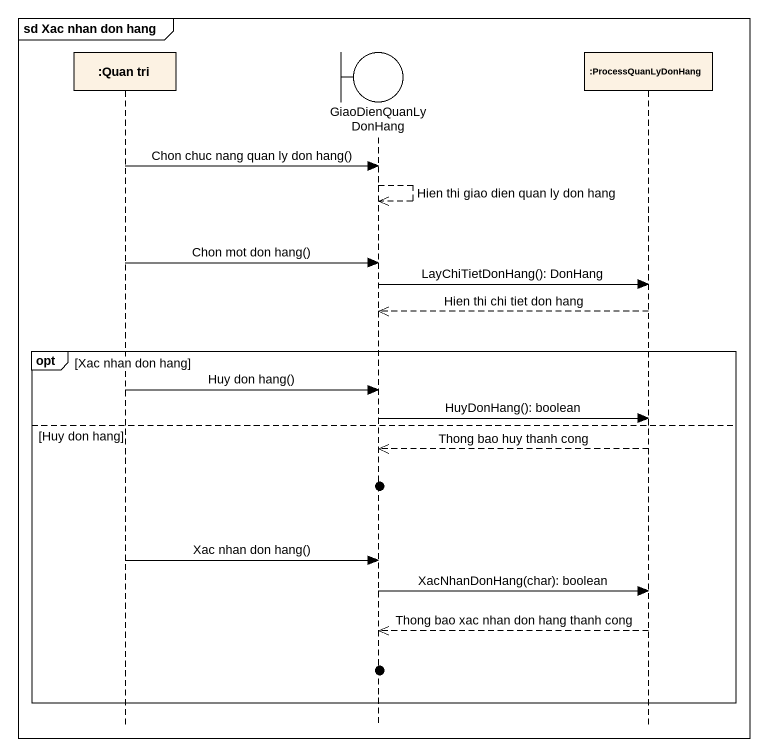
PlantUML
@startuml
mainframe sd Xac nhan don hang
hide footbox
participant ":Quan tri" as Quan_tri
boundary GiaoDienQuanLyDonHang
participant ":ProcessQuanLyDonHang" as ProcessQuanLyDonHang

Quan_tri -> GiaoDienQuanLyDonHang : Chon chuc nang quan ly don hang()
GiaoDienQuanLyDonHang -->> GiaoDienQuanLyDonHang : Hien thi giao dien quan ly don hang
Quan_tri -> GiaoDienQuanLyDonHang : Chon mot don hang()
GiaoDienQuanLyDonHang -> ProcessQuanLyDonHang : LayChiTietDonHang(): DonHang
ProcessQuanLyDonHang -->> GiaoDienQuanLyDonHang : Hien thi chi tiet don hang
opt Xac nhan don hang
  Quan_tri -> GiaoDienQuanLyDonHang : Huy don hang()
  GiaoDienQuanLyDonHang -> ProcessQuanLyDonHang : HuyDonHang(): boolean
else Huy don hang
  ProcessQuanLyDonHang -->> GiaoDienQuanLyDonHang : Thong bao huy thanh cong
  Quan_tri -> GiaoDienQuanLyDonHang : Xac nhan don hang()
  GiaoDienQuanLyDonHang -> ProcessQuanLyDonHang : XacNhanDonHang(char): boolean
  ProcessQuanLyDonHang -->> GiaoDienQuanLyDonHang : Thong bao xac nhan don hang thanh cong
end
@enduml
